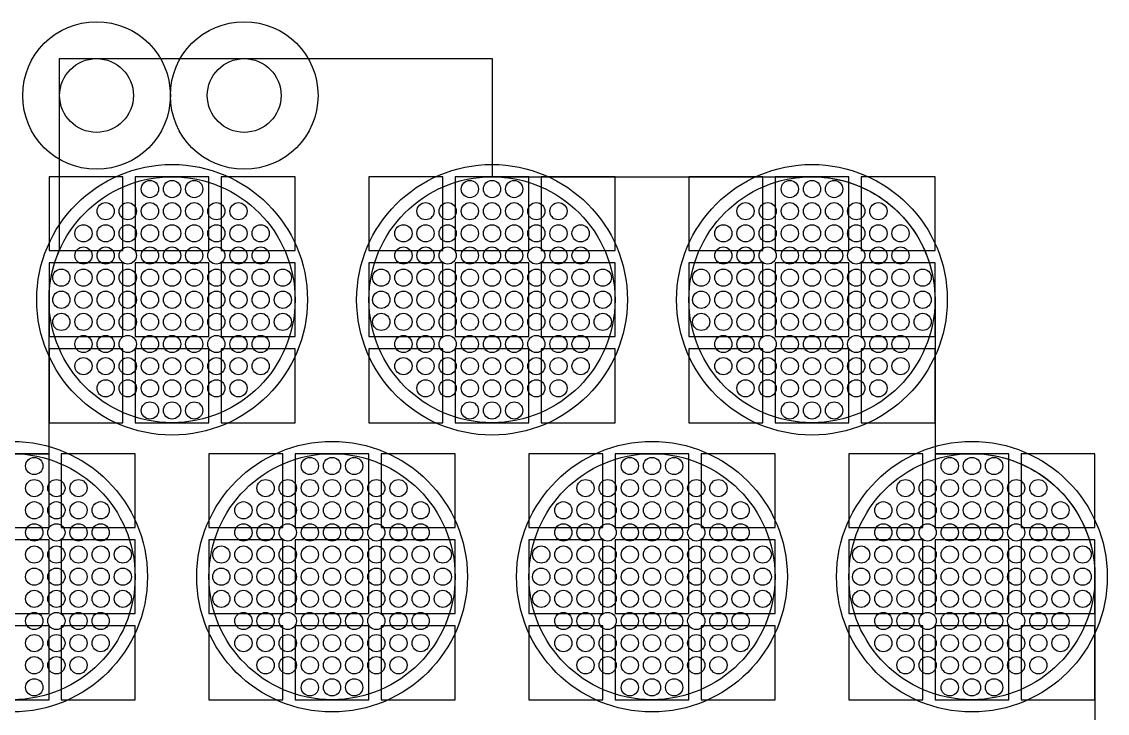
# Model space of a CAD drawing. Extents: x -49 to 54, y -38 to 38.
# Drawn here: x 38.903 to 43.314, y 24.134 to 26.946 of the extents above; entities that cross this region are included whole.
import ezdxf

# ---------------------------------------------------------------- set-up
doc = ezdxf.new("R2010")
doc.units = 0
for name, color, linetype in [('ADHESIVE_VIA_OPENINGS', 30, 'CONTINUOUS'), ('BACK_LAYER', 5, 'CONTINUOUS'), ('COND_LAYER_LOWER_ELECTRODE', 6, 'CONTINUOUS'), ('CONDUCTIVE_LAYER_BACK_LAYER', 2, 'CONTINUOUS'), ('EMITTER', 3, 'CONTINUOUS'), ('LOWER_ELECTRODE', 1, 'CONTINUOUS'), ('SUBSTRATE_VIA', 4, 'CONTINUOUS')]:
    doc.layers.add(name, color=color, linetype=linetype)

msp = doc.modelspace()

# ---------------------------------------------------------------- linework, layer by layer
at = {"layer": 'ADHESIVE_VIA_OPENINGS'}
for centre in [(39.207, 26.6459), (39.807, 26.6459)]:
    msp.add_circle(centre, 0.3, dxfattribs=at)
at = {"layer": 'BACK_LAYER'}
for points in [[(39.0139, 26.0156), (39.3139, 26.0156), (39.3139, 26.3156), (39.0139, 26.3156)], [(39.3639, 26.0156), (39.6639, 26.0156), (39.6639, 26.3156), (39.3639, 26.3156)], [(39.7139, 26.0156), (40.0139, 26.0156), (40.0139, 26.3156), (39.7139, 26.3156)], [(40.3139, 26.0156), (40.6139, 26.0156), (40.6139, 26.3156), (40.3139, 26.3156)], [(40.6639, 26.0156), (40.9639, 26.0156), (40.9639, 26.3156), (40.6639, 26.3156)], [(41.0139, 26.0156), (41.3139, 26.0156), (41.3139, 26.3156), (41.0139, 26.3156)], [(41.6139, 26.0156), (41.9139, 26.0156), (41.9139, 26.3156), (41.6139, 26.3156)], [(41.9639, 26.0156), (42.2639, 26.0156), (42.2639, 26.3156), (41.9639, 26.3156)], [(42.3139, 26.0156), (42.6139, 26.0156), (42.6139, 26.3156), (42.3139, 26.3156)], [(39.0139, 25.6656), (39.3139, 25.6656), (39.3139, 25.9656), (39.0139, 25.9656)], [(39.3639, 25.6656), (39.6639, 25.6656), (39.6639, 25.9656), (39.3639, 25.9656)], [(39.7139, 25.6656), (40.0139, 25.6656), (40.0139, 25.9656), (39.7139, 25.9656)], [(40.3139, 25.6656), (40.6139, 25.6656), (40.6139, 25.9656), (40.3139, 25.9656)], [(40.6639, 25.6656), (40.9639, 25.6656), (40.9639, 25.9656), (40.6639, 25.9656)], [(41.0139, 25.6656), (41.3139, 25.6656), (41.3139, 25.9656), (41.0139, 25.9656)], [(41.6139, 25.6656), (41.9139, 25.6656), (41.9139, 25.9656), (41.6139, 25.9656)], [(41.9639, 25.6656), (42.2639, 25.6656), (42.2639, 25.9656), (41.9639, 25.9656)], [(42.3139, 25.6656), (42.6139, 25.6656), (42.6139, 25.9656), (42.3139, 25.9656)], [(39.0139, 25.3156), (39.3139, 25.3156), (39.3139, 25.6156), (39.0139, 25.6156)], [(39.3639, 25.3156), (39.6639, 25.3156), (39.6639, 25.6156), (39.3639, 25.6156)], [(39.7139, 25.3156), (40.0139, 25.3156), (40.0139, 25.6156), (39.7139, 25.6156)], [(40.3139, 25.3156), (40.6139, 25.3156), (40.6139, 25.6156), (40.3139, 25.6156)], [(40.6639, 25.3156), (40.9639, 25.3156), (40.9639, 25.6156), (40.6639, 25.6156)], [(41.0139, 25.3156), (41.3139, 25.3156), (41.3139, 25.6156), (41.0139, 25.6156)], [(41.6139, 25.3156), (41.9139, 25.3156), (41.9139, 25.6156), (41.6139, 25.6156)], [(41.9639, 25.3156), (42.2639, 25.3156), (42.2639, 25.6156), (41.9639, 25.6156)], [(42.3139, 25.3156), (42.6139, 25.3156), (42.6139, 25.6156), (42.3139, 25.6156)], [(38.7139, 24.8898), (39.0139, 24.8898), (39.0139, 25.1898), (38.7139, 25.1898)], [(39.0639, 24.8898), (39.3639, 24.8898), (39.3639, 25.1898), (39.0639, 25.1898)], [(39.6639, 24.8898), (39.9639, 24.8898), (39.9639, 25.1898), (39.6639, 25.1898)], [(40.0139, 24.8898), (40.3139, 24.8898), (40.3139, 25.1898), (40.0139, 25.1898)], [(40.3639, 24.8898), (40.6639, 24.8898), (40.6639, 25.1898), (40.3639, 25.1898)], [(40.9639, 24.8898), (41.2639, 24.8898), (41.2639, 25.1898), (40.9639, 25.1898)], [(41.3139, 24.8898), (41.6139, 24.8898), (41.6139, 25.1898), (41.3139, 25.1898)], [(41.6639, 24.8898), (41.9639, 24.8898), (41.9639, 25.1898), (41.6639, 25.1898)], [(42.2639, 24.8898), (42.5639, 24.8898), (42.5639, 25.1898), (42.2639, 25.1898)], [(42.6139, 24.8898), (42.9139, 24.8898), (42.9139, 25.1898), (42.6139, 25.1898)], [(42.9639, 24.8898), (43.2639, 24.8898), (43.2639, 25.1898), (42.9639, 25.1898)], [(38.7139, 24.5398), (39.0139, 24.5398), (39.0139, 24.8398), (38.7139, 24.8398)], [(39.0639, 24.5398), (39.3639, 24.5398), (39.3639, 24.8398), (39.0639, 24.8398)], [(39.6639, 24.5398), (39.9639, 24.5398), (39.9639, 24.8398), (39.6639, 24.8398)], [(40.0139, 24.5398), (40.3139, 24.5398), (40.3139, 24.8398), (40.0139, 24.8398)], [(40.3639, 24.5398), (40.6639, 24.5398), (40.6639, 24.8398), (40.3639, 24.8398)], [(40.9639, 24.5398), (41.2639, 24.5398), (41.2639, 24.8398), (40.9639, 24.8398)], [(41.3139, 24.5398), (41.6139, 24.5398), (41.6139, 24.8398), (41.3139, 24.8398)], [(41.6639, 24.5398), (41.9639, 24.5398), (41.9639, 24.8398), (41.6639, 24.8398)], [(42.2639, 24.5398), (42.5639, 24.5398), (42.5639, 24.8398), (42.2639, 24.8398)], [(42.6139, 24.5398), (42.9139, 24.5398), (42.9139, 24.8398), (42.6139, 24.8398)], [(42.9639, 24.5398), (43.2639, 24.5398), (43.2639, 24.8398), (42.9639, 24.8398)], [(38.7139, 24.1898), (39.0139, 24.1898), (39.0139, 24.4898), (38.7139, 24.4898)], [(39.0639, 24.1898), (39.3639, 24.1898), (39.3639, 24.4898), (39.0639, 24.4898)], [(39.6639, 24.1898), (39.9639, 24.1898), (39.9639, 24.4898), (39.6639, 24.4898)], [(40.0139, 24.1898), (40.3139, 24.1898), (40.3139, 24.4898), (40.0139, 24.4898)], [(40.3639, 24.1898), (40.6639, 24.1898), (40.6639, 24.4898), (40.3639, 24.4898)], [(40.9639, 24.1898), (41.2639, 24.1898), (41.2639, 24.4898), (40.9639, 24.4898)], [(41.3139, 24.1898), (41.6139, 24.1898), (41.6139, 24.4898), (41.3139, 24.4898)], [(41.6639, 24.1898), (41.9639, 24.1898), (41.9639, 24.4898), (41.6639, 24.4898)], [(42.2639, 24.1898), (42.5639, 24.1898), (42.5639, 24.4898), (42.2639, 24.4898)], [(42.6139, 24.1898), (42.9139, 24.1898), (42.9139, 24.4898), (42.6139, 24.4898)], [(42.9639, 24.1898), (43.2639, 24.1898), (43.2639, 24.4898), (42.9639, 24.4898)]]:
    msp.add_lwpolyline(points, close=True, dxfattribs=at)
at = {"layer": 'COND_LAYER_LOWER_ELECTRODE'}
for centre in [(39.5139, 25.8156), (40.8139, 25.8156), (42.1139, 25.8156), (38.8639, 24.6898), (40.1639, 24.6898), (41.4639, 24.6898), (42.7639, 24.6898)]:
    msp.add_circle(centre, 0.55, dxfattribs=at)
at = {"layer": 'CONDUCTIVE_LAYER_BACK_LAYER'}
msp.add_lwpolyline([(38.854, 25.1897), (39.0139, 25.1897), (39.0139, 25.8156), (39.0143, 25.8355), (39.0155, 25.8553), (39.0175, 25.8751), (39.0203, 25.8948), (39.0238, 25.9144), (39.0281, 25.9338), (39.0332, 25.953), (39.039, 25.972), (39.0456, 25.9908), (39.053, 26.0092), (39.057, 26.0184), (39.057, 26.7959), (40.8139, 26.7959), (40.8139, 26.3155), (42.1239, 26.3155), (42.1437, 26.3147), (42.1636, 26.3131), (42.1833, 26.3108), (42.2029, 26.3076), (42.2224, 26.3037), (42.2417, 26.299), (42.2609, 26.2935), (42.2797, 26.2873), (42.2984, 26.2803), (42.3167, 26.2726), (42.3347, 26.2642), (42.3524, 26.2551), (42.3697, 26.2453), (42.3865, 26.2348), (42.403, 26.2236), (42.419, 26.2118), (42.4345, 26.1993), (42.4495, 26.1863), (42.464, 26.1727), (42.4779, 26.1585), (42.4912, 26.1437), (42.504, 26.1285), (42.5161, 26.1127), (42.5276, 26.0965), (42.5384, 26.0798), (42.5486, 26.0627), (42.5581, 26.0453), (42.5669, 26.0274), (42.5749, 26.0092), (42.5823, 25.9908), (42.5888, 25.972), (42.5947, 25.953), (42.5998, 25.9338), (42.6041, 25.9144), (42.6076, 25.8948), (42.6104, 25.8751), (42.6124, 25.8553), (42.6135, 25.8355), (42.6139, 25.8156), (42.6139, 25.1897), (42.7739, 25.1897), (42.7937, 25.1889), (42.8136, 25.1873), (42.8333, 25.1849), (42.8529, 25.1818), (42.8724, 25.1779), (42.8917, 25.1732), (42.9109, 25.1677), (42.9297, 25.1615), (42.9484, 25.1545), (42.9667, 25.1468), (42.9847, 25.1384), (43.0024, 25.1293), (43.0197, 25.1194), (43.0365, 25.1089), (43.053, 25.0978), (43.069, 25.0859), (43.0845, 25.0735), (43.0995, 25.0605), (43.114, 25.0468), (43.1279, 25.0326), (43.1412, 25.0179), (43.154, 25.0026), (43.1661, 24.9869), (43.1776, 24.9706), (43.1884, 24.954), (43.1986, 24.9369), (43.2081, 24.9194), (43.2169, 24.9016), (43.2249, 24.8834), (43.2323, 24.8649), (43.2388, 24.8462), (43.2447, 24.8272), (43.2498, 24.8079), (43.2541, 24.7885), (43.2576, 24.769), (43.2604, 24.7493), (43.2624, 24.7295), (43.2635, 24.7096), (43.2639, 24.6898), (43.2639, 24.0638)], dxfattribs=at)
at = {"layer": 'EMITTER'}
for centre in [(39.5139, 25.8156), (40.8139, 25.8156), (42.1139, 25.8156), (38.8639, 24.6898), (40.1639, 24.6898), (41.4639, 24.6898), (42.7639, 24.6898)]:
    msp.add_circle(centre, 0.5, dxfattribs=at)
at = {"layer": 'LOWER_ELECTRODE'}
for centre in [(39.4239, 26.2656), (39.5139, 26.2656), (39.6039, 26.2656), (40.7239, 26.2656), (40.8139, 26.2656), (40.9039, 26.2656), (42.0239, 26.2656), (42.1139, 26.2656), (42.2039, 26.2656), (39.2439, 26.1756), (39.3339, 26.1756), (39.4239, 26.1756), (39.5139, 26.1756), (39.6039, 26.1756), (39.6939, 26.1756), (39.7839, 26.1756), (40.5439, 26.1756), (40.6339, 26.1756), (40.7239, 26.1756), (40.8139, 26.1756), (40.9039, 26.1756), (40.9939, 26.1756), (41.0839, 26.1756), (41.8439, 26.1756), (41.9339, 26.1756), (42.0239, 26.1756), (42.1139, 26.1756), (42.2039, 26.1756), (42.2939, 26.1756), (42.3839, 26.1756), (39.1539, 26.0856), (39.2439, 26.0856), (39.3339, 26.0856), (39.4239, 26.0856), (39.5139, 26.0856), (39.6039, 26.0856), (39.6939, 26.0856), (39.7839, 26.0856), (39.8739, 26.0856), (40.4539, 26.0856), (40.5439, 26.0856), (40.6339, 26.0856), (40.7239, 26.0856), (40.8139, 26.0856), (40.9039, 26.0856), (40.9939, 26.0856), (41.0839, 26.0856), (41.1739, 26.0856), (41.7539, 26.0856), (41.8439, 26.0856), (41.9339, 26.0856), (42.0239, 26.0856), (42.1139, 26.0856), (42.2039, 26.0856), (42.2939, 26.0856), (42.3839, 26.0856), (42.4739, 26.0856), (39.1539, 25.9956), (39.2439, 25.9956), (39.3339, 25.9956), (39.4239, 25.9956), (39.5139, 25.9956), (39.6039, 25.9956), (39.6939, 25.9956), (39.7839, 25.9956), (39.8739, 25.9956), (40.4539, 25.9956), (40.5439, 25.9956), (40.6339, 25.9956), (40.7239, 25.9956), (40.8139, 25.9956), (40.9039, 25.9956), (40.9939, 25.9956), (41.0839, 25.9956), (41.1739, 25.9956), (41.7539, 25.9956), (41.8439, 25.9956), (41.9339, 25.9956), (42.0239, 25.9956), (42.1139, 25.9956), (42.2039, 25.9956), (42.2939, 25.9956), (42.3839, 25.9956), (42.4739, 25.9956), (39.0639, 25.9056), (39.1539, 25.9056), (39.2439, 25.9056), (39.3339, 25.9056), (39.4239, 25.9056), (39.5139, 25.9056), (39.6039, 25.9056), (39.6939, 25.9056), (39.7839, 25.9056), (39.8739, 25.9056), (39.9639, 25.9056), (40.3639, 25.9056), (40.4539, 25.9056), (40.5439, 25.9056), (40.6339, 25.9056), (40.7239, 25.9056), (40.8139, 25.9056), (40.9039, 25.9056), (40.9939, 25.9056), (41.0839, 25.9056), (41.1739, 25.9056), (41.2639, 25.9056), (41.6639, 25.9056), (41.7539, 25.9056), (41.8439, 25.9056), (41.9339, 25.9056), (42.0239, 25.9056), (42.1139, 25.9056), (42.2039, 25.9056), (42.2939, 25.9056), (42.3839, 25.9056), (42.4739, 25.9056), (42.5639, 25.9056), (39.0639, 25.8156), (39.1539, 25.8156), (39.2439, 25.8156), (39.3339, 25.8156), (39.4239, 25.8156), (39.5139, 25.8156), (39.6039, 25.8156), (39.6939, 25.8156), (39.7839, 25.8156), (39.8739, 25.8156), (39.9639, 25.8156), (40.3639, 25.8156), (40.4539, 25.8156), (40.5439, 25.8156), (40.6339, 25.8156), (40.7239, 25.8156), (40.8139, 25.8156), (40.9039, 25.8156), (40.9939, 25.8156), (41.0839, 25.8156), (41.1739, 25.8156), (41.2639, 25.8156), (41.6639, 25.8156), (41.7539, 25.8156), (41.8439, 25.8156), (41.9339, 25.8156), (42.0239, 25.8156), (42.1139, 25.8156), (42.2039, 25.8156), (42.2939, 25.8156), (42.3839, 25.8156), (42.4739, 25.8156), (42.5639, 25.8156), (39.0639, 25.7256), (39.1539, 25.7256), (39.2439, 25.7256), (39.3339, 25.7256), (39.4239, 25.7256), (39.5139, 25.7256), (39.6039, 25.7256), (39.6939, 25.7256), (39.7839, 25.7256), (39.8739, 25.7256), (39.9639, 25.7256), (40.3639, 25.7256), (40.4539, 25.7256), (40.5439, 25.7256), (40.6339, 25.7256), (40.7239, 25.7256), (40.8139, 25.7256), (40.9039, 25.7256), (40.9939, 25.7256), (41.0839, 25.7256), (41.1739, 25.7256), (41.2639, 25.7256), (41.6639, 25.7256), (41.7539, 25.7256), (41.8439, 25.7256), (41.9339, 25.7256), (42.0239, 25.7256), (42.1139, 25.7256), (42.2039, 25.7256), (42.2939, 25.7256), (42.3839, 25.7256), (42.4739, 25.7256), (42.5639, 25.7256), (39.1539, 25.6356), (39.2439, 25.6356), (39.3339, 25.6356), (39.4239, 25.6356), (39.5139, 25.6356), (39.6039, 25.6356), (39.6939, 25.6356), (39.7839, 25.6356), (39.8739, 25.6356), (40.4539, 25.6356), (40.5439, 25.6356), (40.6339, 25.6356), (40.7239, 25.6356), (40.8139, 25.6356), (40.9039, 25.6356), (40.9939, 25.6356), (41.0839, 25.6356), (41.1739, 25.6356), (41.7539, 25.6356), (41.8439, 25.6356), (41.9339, 25.6356), (42.0239, 25.6356), (42.1139, 25.6356), (42.2039, 25.6356), (42.2939, 25.6356), (42.3839, 25.6356), (42.4739, 25.6356), (39.1539, 25.5456), (39.2439, 25.5456), (39.3339, 25.5456), (39.4239, 25.5456), (39.5139, 25.5456), (39.6039, 25.5456), (39.6939, 25.5456), (39.7839, 25.5456), (39.8739, 25.5456), (40.4539, 25.5456), (40.5439, 25.5456), (40.6339, 25.5456), (40.7239, 25.5456), (40.8139, 25.5456), (40.9039, 25.5456), (40.9939, 25.5456), (41.0839, 25.5456), (41.1739, 25.5456), (41.7539, 25.5456), (41.8439, 25.5456), (41.9339, 25.5456), (42.0239, 25.5456), (42.1139, 25.5456), (42.2039, 25.5456), (42.2939, 25.5456), (42.3839, 25.5456), (42.4739, 25.5456), (39.2439, 25.4556), (39.3339, 25.4556), (39.4239, 25.4556), (39.5139, 25.4556), (39.6039, 25.4556), (39.6939, 25.4556), (39.7839, 25.4556), (40.5439, 25.4556), (40.6339, 25.4556), (40.7239, 25.4556), (40.8139, 25.4556), (40.9039, 25.4556), (40.9939, 25.4556), (41.0839, 25.4556), (41.8439, 25.4556), (41.9339, 25.4556), (42.0239, 25.4556), (42.1139, 25.4556), (42.2039, 25.4556), (42.2939, 25.4556), (42.3839, 25.4556), (39.4239, 25.3656), (39.5139, 25.3656), (39.6039, 25.3656), (40.7239, 25.3656), (40.8139, 25.3656), (40.9039, 25.3656), (42.0239, 25.3656), (42.1139, 25.3656), (42.2039, 25.3656), (38.9539, 25.1398), (40.0739, 25.1398), (40.1639, 25.1398), (40.2539, 25.1398), (41.3739, 25.1398), (41.4639, 25.1398), (41.5539, 25.1398), (42.6739, 25.1398), (42.7639, 25.1398), (42.8539, 25.1398), (38.9539, 25.0498), (39.0439, 25.0498), (39.1339, 25.0498), (39.8939, 25.0498), (39.9839, 25.0498), (40.0739, 25.0498), (40.1639, 25.0498), (40.2539, 25.0498), (40.3439, 25.0498), (40.4339, 25.0498), (41.1939, 25.0498), (41.2839, 25.0498), (41.3739, 25.0498), (41.4639, 25.0498), (41.5539, 25.0498), (41.6439, 25.0498), (41.7339, 25.0498), (42.4939, 25.0498), (42.5839, 25.0498), (42.6739, 25.0498), (42.7639, 25.0498), (42.8539, 25.0498), (42.9439, 25.0498), (43.0339, 25.0498), (38.9539, 24.9598), (39.0439, 24.9598), (39.1339, 24.9598), (39.2239, 24.9598), (39.8039, 24.9598), (39.8939, 24.9598), (39.9839, 24.9598), (40.0739, 24.9598), (40.1639, 24.9598), (40.2539, 24.9598), (40.3439, 24.9598), (40.4339, 24.9598), (40.5239, 24.9598), (41.1039, 24.9598), (41.1939, 24.9598), (41.2839, 24.9598), (41.3739, 24.9598), (41.4639, 24.9598), (41.5539, 24.9598), (41.6439, 24.9598), (41.7339, 24.9598), (41.8239, 24.9598), (42.4039, 24.9598), (42.4939, 24.9598), (42.5839, 24.9598), (42.6739, 24.9598), (42.7639, 24.9598), (42.8539, 24.9598), (42.9439, 24.9598), (43.0339, 24.9598), (43.1239, 24.9598), (38.9539, 24.8698), (39.0439, 24.8698), (39.1339, 24.8698), (39.2239, 24.8698), (39.8039, 24.8698), (39.8939, 24.8698), (39.9839, 24.8698), (40.0739, 24.8698), (40.1639, 24.8698), (40.2539, 24.8698), (40.3439, 24.8698), (40.4339, 24.8698), (40.5239, 24.8698), (41.1039, 24.8698), (41.1939, 24.8698), (41.2839, 24.8698), (41.3739, 24.8698), (41.4639, 24.8698), (41.5539, 24.8698), (41.6439, 24.8698), (41.7339, 24.8698), (41.8239, 24.8698), (42.4039, 24.8698), (42.4939, 24.8698), (42.5839, 24.8698), (42.6739, 24.8698), (42.7639, 24.8698), (42.8539, 24.8698), (42.9439, 24.8698), (43.0339, 24.8698), (43.1239, 24.8698), (38.9539, 24.7798), (39.0439, 24.7798), (39.1339, 24.7798), (39.2239, 24.7798), (39.3139, 24.7798), (39.7139, 24.7798), (39.8039, 24.7798), (39.8939, 24.7798), (39.9839, 24.7798), (40.0739, 24.7798), (40.1639, 24.7798), (40.2539, 24.7798), (40.3439, 24.7798), (40.4339, 24.7798), (40.5239, 24.7798), (40.6139, 24.7798), (41.0139, 24.7798), (41.1039, 24.7798), (41.1939, 24.7798), (41.2839, 24.7798), (41.3739, 24.7798), (41.4639, 24.7798), (41.5539, 24.7798), (41.6439, 24.7798), (41.7339, 24.7798), (41.8239, 24.7798), (41.9139, 24.7798), (42.3139, 24.7798), (42.4039, 24.7798), (42.4939, 24.7798), (42.5839, 24.7798), (42.6739, 24.7798), (42.7639, 24.7798), (42.8539, 24.7798), (42.9439, 24.7798), (43.0339, 24.7798), (43.1239, 24.7798), (43.2139, 24.7798), (38.9539, 24.6898), (39.0439, 24.6898), (39.1339, 24.6898), (39.2239, 24.6898), (39.3139, 24.6898), (39.7139, 24.6898), (39.8039, 24.6898), (39.8939, 24.6898), (39.9839, 24.6898), (40.0739, 24.6898), (40.1639, 24.6898), (40.2539, 24.6898), (40.3439, 24.6898), (40.4339, 24.6898), (40.5239, 24.6898), (40.6139, 24.6898), (41.0139, 24.6898), (41.1039, 24.6898), (41.1939, 24.6898), (41.2839, 24.6898), (41.3739, 24.6898), (41.4639, 24.6898), (41.5539, 24.6898), (41.6439, 24.6898), (41.7339, 24.6898), (41.8239, 24.6898), (41.9139, 24.6898), (42.3139, 24.6898), (42.4039, 24.6898), (42.4939, 24.6898), (42.5839, 24.6898), (42.6739, 24.6898), (42.7639, 24.6898), (42.8539, 24.6898), (42.9439, 24.6898), (43.0339, 24.6898), (43.1239, 24.6898), (43.2139, 24.6898), (38.9539, 24.5998), (39.0439, 24.5998), (39.1339, 24.5998), (39.2239, 24.5998), (39.3139, 24.5998), (39.7139, 24.5998), (39.8039, 24.5998), (39.8939, 24.5998), (39.9839, 24.5998), (40.0739, 24.5998), (40.1639, 24.5998), (40.2539, 24.5998), (40.3439, 24.5998), (40.4339, 24.5998), (40.5239, 24.5998), (40.6139, 24.5998), (41.0139, 24.5998), (41.1039, 24.5998), (41.1939, 24.5998), (41.2839, 24.5998), (41.3739, 24.5998), (41.4639, 24.5998), (41.5539, 24.5998), (41.6439, 24.5998), (41.7339, 24.5998), (41.8239, 24.5998), (41.9139, 24.5998), (42.3139, 24.5998), (42.4039, 24.5998), (42.4939, 24.5998), (42.5839, 24.5998), (42.6739, 24.5998), (42.7639, 24.5998), (42.8539, 24.5998), (42.9439, 24.5998), (43.0339, 24.5998), (43.1239, 24.5998), (43.2139, 24.5998), (38.9539, 24.5098), (39.0439, 24.5098), (39.1339, 24.5098), (39.2239, 24.5098), (39.8039, 24.5098), (39.8939, 24.5098), (39.9839, 24.5098), (40.0739, 24.5098), (40.1639, 24.5098), (40.2539, 24.5098), (40.3439, 24.5098), (40.4339, 24.5098), (40.5239, 24.5098), (41.1039, 24.5098), (41.1939, 24.5098), (41.2839, 24.5098), (41.3739, 24.5098), (41.4639, 24.5098), (41.5539, 24.5098), (41.6439, 24.5098), (41.7339, 24.5098), (41.8239, 24.5098), (42.4039, 24.5098), (42.4939, 24.5098), (42.5839, 24.5098), (42.6739, 24.5098), (42.7639, 24.5098), (42.8539, 24.5098), (42.9439, 24.5098), (43.0339, 24.5098), (43.1239, 24.5098), (38.9539, 24.4198), (39.0439, 24.4198), (39.1339, 24.4198), (39.2239, 24.4198), (39.8039, 24.4198), (39.8939, 24.4198), (39.9839, 24.4198), (40.0739, 24.4198), (40.1639, 24.4198), (40.2539, 24.4198), (40.3439, 24.4198), (40.4339, 24.4198), (40.5239, 24.4198), (41.1039, 24.4198), (41.1939, 24.4198), (41.2839, 24.4198), (41.3739, 24.4198), (41.4639, 24.4198), (41.5539, 24.4198), (41.6439, 24.4198), (41.7339, 24.4198), (41.8239, 24.4198), (42.4039, 24.4198), (42.4939, 24.4198), (42.5839, 24.4198), (42.6739, 24.4198), (42.7639, 24.4198), (42.8539, 24.4198), (42.9439, 24.4198), (43.0339, 24.4198), (43.1239, 24.4198), (38.9539, 24.3298), (39.0439, 24.3298), (39.1339, 24.3298), (39.8939, 24.3298), (39.9839, 24.3298), (40.0739, 24.3298), (40.1639, 24.3298), (40.2539, 24.3298), (40.3439, 24.3298), (40.4339, 24.3298), (41.1939, 24.3298), (41.2839, 24.3298), (41.3739, 24.3298), (41.4639, 24.3298), (41.5539, 24.3298), (41.6439, 24.3298), (41.7339, 24.3298), (42.4939, 24.3298), (42.5839, 24.3298), (42.6739, 24.3298), (42.7639, 24.3298), (42.8539, 24.3298), (42.9439, 24.3298), (43.0339, 24.3298), (38.9539, 24.2398), (40.0739, 24.2398), (40.1639, 24.2398), (40.2539, 24.2398), (41.3739, 24.2398), (41.4639, 24.2398), (41.5539, 24.2398), (42.6739, 24.2398), (42.7639, 24.2398), (42.8539, 24.2398)]:
    msp.add_circle(centre, 0.035, dxfattribs=at)
at = {"layer": 'SUBSTRATE_VIA'}
for centre in [(39.207, 26.6459), (39.807, 26.6459)]:
    msp.add_circle(centre, 0.15, dxfattribs=at)

doc.saveas('drawing.dxf')
